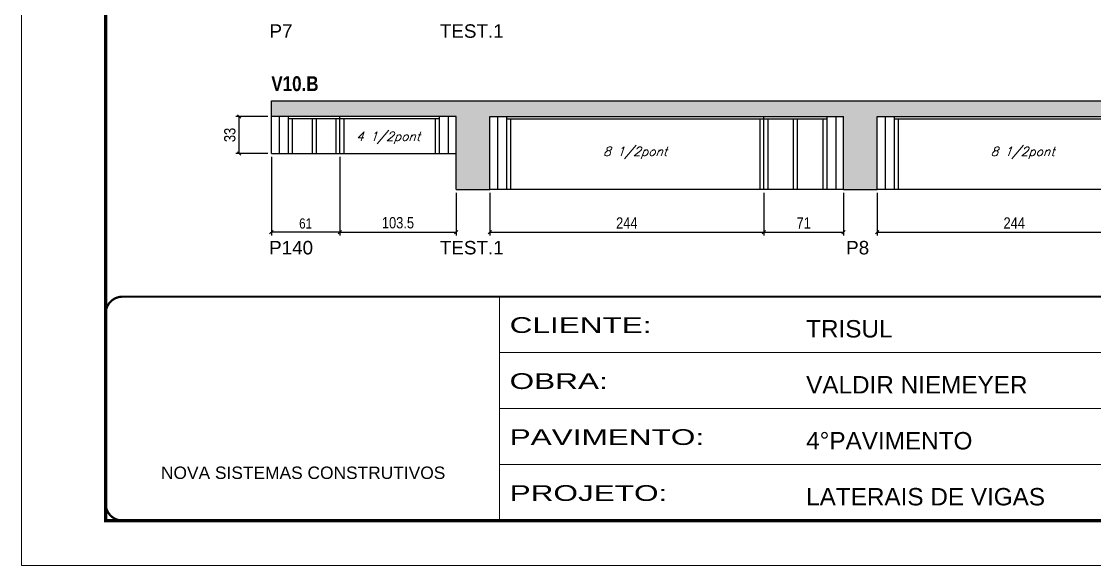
# Model space of a CAD drawing. Extents: x 3330 to 22105, y 1197 to 30204.
# Drawn here: x 3330 to 4285, y 25317 to 25802 of the extents above; entities that cross this region are included whole.
import ezdxf

# ---------------------------------------------------------------- set-up
doc = ezdxf.new("R2010")
doc.units = 0
doc.linetypes.add('CONTINUO', pattern=[0])
doc.linetypes.add('DASHED', pattern=[0.75, 0.5, -0.25])
for name, color, linetype in [('5', 5, 'Continuous'), ('COTA', 241, 'Continuous'), ('NOMENCLATURA', 7, 'Continuous'), ('Painéis', 200, 'Continuous'), ('SARR_2.2x7', 40, 'Continuous'), ('SARR_3.5x7', 81, 'Continuous'), ('texto', 7, 'Continuous')]:
    doc.layers.add(name, color=color, linetype=linetype)
doc.layers.add('Folhas', color=255, linetype='Continuous', lineweight=9)
doc.layers.add('SARRAFO DE PRESSAO', color=251, linetype='DASHED', lineweight=9)
doc.styles.add('ARIAL', font='arial.ttf')
doc.styles.add('COTA TECNICA', font='techl___.ttf', dxfattribs={"height": 10})
doc.styles.add('COTA TECNICA-50', font='techl___.ttf', dxfattribs={"height": 9})
doc.styles.add('Romans', font='romans.shx')
doc.styles.get("Standard").update_dxf_attribs({"font": 'arial.ttf'})
doc.styles.add('TECNICA', font='techb___.ttf', dxfattribs={"height": 10})
doc.styles.add('Tecnologia', font='')
doc.styles.get('Tecnologia').set_extended_font_data('Forgotten Futurist')
doc.dimstyles.new('COTA PAINEL-50', dxfattribs={"dimtxt": 9, "dimasz": 3, "dimexe": 3, "dimexo": 3, "dimgap": 3, "dimtad": 1, "dimdec": 1, "dimzin": 12, "dimdsep": 46, "dimtxsty": 'COTA TECNICA-50', "dimblk1": 'OBLIQUE', "dimblk2": 'OBLIQUE', "dimsah": 1, "dimcen": 0.9, "dimclrd": 4, "dimclre": 4, "dimclrt": 240, "dimadec": 1, "dimazin": 3, "dimtfac": 1, "dimtdec": 1, "dimtmove": 0, "dimatfit": 3, "dimfxl": 1, "dimtolj": 1, "dimtzin": 12, "dimarcsym": 0})
doc.dimstyles.new('PAINEL', dxfattribs={"dimtxt": 10, "dimasz": 3, "dimexe": 3, "dimexo": 3, "dimgap": 3, "dimtad": 1, "dimdec": 1, "dimzin": 12, "dimdsep": 46, "dimtxsty": 'COTA TECNICA', "dimblk1": 'OBLIQUE', "dimblk2": 'OBLIQUE', "dimsah": 1, "dimcen": 0.9, "dimclrd": 4, "dimclre": 4, "dimclrt": 240, "dimadec": 1, "dimazin": 3, "dimtfac": 1, "dimtdec": 1, "dimtmove": 0, "dimatfit": 3, "dimfxl": 1, "dimtolj": 1, "dimtzin": 12, "dimarcsym": 0})

# ---------------------------------------------------------------- blocks, each defined once
blk = doc.blocks.new('9999999999')
at = {"color": 30, "linetype": 'CONTINUO'}
for p, q in [((98564.56, 34230.21), (98564.56, 34429.45)), ((98564.56, 34379.64), (99583.98, 34379.64)), ((98564.56, 34329.83), (99487.98, 34329.83)), ((98564.56, 34280.02), (99487.98, 34280.02))]:
    blk.add_line(p, q, dxfattribs=at)
at = {"color": 30, "linetype": 'CONTINUO', "const_width": 2}
blk.add_lwpolyline([(99583.98, 34230.21), (99583.98, 34414.45, 0.414214), (99568.98, 34429.45), (98228.98, 34429.45, 0.414214), (98213.98, 34414.45), (98213.98, 34245.21, 0.414214), (98228.98, 34230.21), (99583.98, 34230.21)], format="xyb", dxfattribs=at)
at = {"layer": 'Folhas'}
blk.add_lwpolyline([(98138.98, 34190.21), (99623.98, 34190.21), (99623.98, 35240.21), (98138.98, 35240.21)], close=True, dxfattribs=at)
at = {"layer": 'Folhas', "color": 30, "const_width": 3}
blk.add_lwpolyline([(98213.98, 34230.21), (99583.98, 34230.21), (99583.98, 35200.21), (98213.98, 35200.21)], close=True, dxfattribs=at)
at = {"color": 7, "linetype": 'Continuous', "ltscale": 5, "style": 'ARIAL'}
for s, height, p in [('TRISUL', 15.483, (98837.68, 34393.13)), ('VALDIR NIEMEYER', 15.4829, (98837.68, 34343.32)), ('4°PAVIMENTO', 15.4829, (98837.68, 34293.51)), ('NOVA SISTEMAS CONSTRUTIVOS', 11.0592, (98263.19, 34267.21)), ('LATERAIS DE VIGAS', 15.4829, (98837.68, 34243.7))]:
    blk.add_text(s, height=height, dxfattribs=at).set_placement(p)
at = {"layer": 'Folhas', "color": 7, "style": 'Tecnologia', "width": 1.5}
for s, p in [('CLIENTE:', (98573.65, 34397.17)), ('OBRA:', (98573.65, 34347.31)), ('PAVIMENTO:', (98573.65, 34297.5)), ('PROJETO:', (98573.65, 34247.69))]:
    blk.add_text(s, height=14, dxfattribs=at).set_placement(p)
blk = doc.blocks.new('_Oblique')
at = {"color": 0, "linetype": 'ByBlock', "lineweight": -2}
blk.add_line((-0.5, -0.5), (0.5, 0.5), dxfattribs=at)
blk = doc.blocks.new('*D82')
at = {"layer": 'COTA', "color": 4, "linetype": 'ByBlock', "lineweight": -2, "transparency": 16777216}
for p, q in [((3552.23, 25681.04), (3552.23, 25611.13)), ((3613.23, 25681.04), (3613.23, 25611.13)), ((3613.23, 25614.13), (3552.23, 25614.13))]:
    blk.add_line(p, q, dxfattribs=at)
at = {"layer": 'Defpoints', "color": 0, "linetype": 'ByBlock', "transparency": 16777216}
for p in [(3552.23, 25684.04), (3613.23, 25684.04), (3552.23, 25614.13)]:
    blk.add_point(p, dxfattribs=at)
at = {"layer": 'COTA', "color": 4, "linetype": 'ByBlock', "lineweight": -2, "transparency": 16777216, "xscale": 3, "yscale": 3, "zscale": 3, "rotation": 180}
blk.add_blockref('_Oblique', (3552.23, 25614.13), dxfattribs=at)
at = {"layer": 'COTA', "color": 4, "linetype": 'ByBlock', "lineweight": -2, "transparency": 16777216, "xscale": 3, "yscale": 3, "zscale": 3}
blk.add_blockref('_Oblique', (3613.23, 25614.13), dxfattribs=at)
at = {"layer": 'COTA', "color": 240, "linetype": 'ByBlock', "transparency": 16777216, "insert": (3582.73, 25621.73), "char_height": 9, "attachment_point": 5, "style": 'COTA TECNICA-50'}
blk.add_mtext('\\A1;61', dxfattribs=at)
blk = doc.blocks.new('*D83')
at = {"layer": 'COTA', "color": 4, "linetype": 'ByBlock', "lineweight": -2, "transparency": 16777216}
for p, q in [((3549.23, 25717.04), (3520.5, 25717.04)), ((3523.5, 25684.04), (3523.5, 25717.04)), ((3549.23, 25684.04), (3520.5, 25684.04))]:
    blk.add_line(p, q, dxfattribs=at)
at = {"layer": 'Defpoints', "color": 0, "linetype": 'ByBlock', "transparency": 16777216}
for p in [(3523.5, 25717.04), (3552.23, 25717.04), (3552.23, 25684.04)]:
    blk.add_point(p, dxfattribs=at)
at = {"layer": 'COTA', "color": 4, "linetype": 'ByBlock', "lineweight": -2, "transparency": 16777216, "xscale": 3, "yscale": 3, "zscale": 3}
for p, rotation in [((3523.5, 25717.04), 90), ((3523.5, 25684.04), 270)]:
    blk.add_blockref('_Oblique', p, dxfattribs=dict(at, rotation=rotation))
at = {"layer": 'COTA', "color": 240, "linetype": 'ByBlock', "transparency": 16777216, "insert": (3515.28, 25700.54), "char_height": 10, "attachment_point": 5, "rotation": 90, "style": 'COTA TECNICA'}
blk.add_mtext('\\A1;33', dxfattribs=at)
blk = doc.blocks.new('*D84')
at = {"layer": 'COTA', "color": 4, "linetype": 'ByBlock', "lineweight": -2, "transparency": 16777216}
for p, q in [((3613.23, 25681.04), (3613.23, 25611.13)), ((3716.73, 25649.04), (3716.73, 25611.13)), ((3613.23, 25614.13), (3716.73, 25614.13))]:
    blk.add_line(p, q, dxfattribs=at)
at = {"layer": 'Defpoints', "color": 0, "linetype": 'ByBlock', "transparency": 16777216}
for p in [(3613.23, 25684.04), (3716.73, 25652.04), (3716.73, 25614.13)]:
    blk.add_point(p, dxfattribs=at)
at = {"layer": 'COTA', "color": 4, "linetype": 'ByBlock', "lineweight": -2, "transparency": 16777216, "xscale": 3, "yscale": 3, "zscale": 3, "rotation": 180}
blk.add_blockref('_Oblique', (3613.23, 25614.13), dxfattribs=at)
at = {"layer": 'COTA', "color": 4, "linetype": 'ByBlock', "lineweight": -2, "transparency": 16777216, "xscale": 3, "yscale": 3, "zscale": 3}
blk.add_blockref('_Oblique', (3716.73, 25614.13), dxfattribs=at)
at = {"layer": 'COTA', "color": 240, "linetype": 'ByBlock', "transparency": 16777216, "insert": (3664.98, 25622.35), "char_height": 10, "attachment_point": 5, "style": 'COTA TECNICA'}
blk.add_mtext('\\A1;103.5', dxfattribs=at)
blk = doc.blocks.new('*D85')
at = {"layer": 'COTA', "color": 4, "linetype": 'ByBlock', "lineweight": -2, "transparency": 16777216}
for p, q in [((3746.73, 25649.04), (3746.73, 25611.13)), ((3990.73, 25649.04), (3990.73, 25611.13)), ((3746.73, 25614.13), (3990.73, 25614.13))]:
    blk.add_line(p, q, dxfattribs=at)
at = {"layer": 'Defpoints', "color": 0, "linetype": 'ByBlock', "transparency": 16777216}
for p in [(3746.73, 25652.04), (3990.73, 25652.04), (3990.73, 25614.13)]:
    blk.add_point(p, dxfattribs=at)
at = {"layer": 'COTA', "color": 4, "linetype": 'ByBlock', "lineweight": -2, "transparency": 16777216, "xscale": 3, "yscale": 3, "zscale": 3, "rotation": 180}
blk.add_blockref('_Oblique', (3746.73, 25614.13), dxfattribs=at)
at = {"layer": 'COTA', "color": 4, "linetype": 'ByBlock', "lineweight": -2, "transparency": 16777216, "xscale": 3, "yscale": 3, "zscale": 3}
blk.add_blockref('_Oblique', (3990.73, 25614.13), dxfattribs=at)
at = {"layer": 'COTA', "color": 240, "linetype": 'ByBlock', "transparency": 16777216, "insert": (3868.73, 25622.21), "char_height": 10, "attachment_point": 5, "style": 'COTA TECNICA'}
blk.add_mtext('\\A1;244', dxfattribs=at)
blk = doc.blocks.new('*D86')
at = {"layer": 'COTA', "color": 4, "linetype": 'ByBlock', "lineweight": -2, "transparency": 16777216}
for p, q in [((3990.73, 25649.04), (3990.73, 25611.13)), ((4061.73, 25649.04), (4061.73, 25611.13)), ((3990.73, 25614.13), (4061.73, 25614.13))]:
    blk.add_line(p, q, dxfattribs=at)
at = {"layer": 'Defpoints', "color": 0, "linetype": 'ByBlock', "transparency": 16777216}
for p in [(3990.73, 25652.04), (4061.73, 25652.04), (4061.73, 25614.13)]:
    blk.add_point(p, dxfattribs=at)
at = {"layer": 'COTA', "color": 4, "linetype": 'ByBlock', "lineweight": -2, "transparency": 16777216, "xscale": 3, "yscale": 3, "zscale": 3, "rotation": 180}
blk.add_blockref('_Oblique', (3990.73, 25614.13), dxfattribs=at)
at = {"layer": 'COTA', "color": 4, "linetype": 'ByBlock', "lineweight": -2, "transparency": 16777216, "xscale": 3, "yscale": 3, "zscale": 3}
blk.add_blockref('_Oblique', (4061.73, 25614.13), dxfattribs=at)
at = {"layer": 'COTA', "color": 240, "linetype": 'ByBlock', "transparency": 16777216, "insert": (4026.23, 25622.21), "char_height": 10, "attachment_point": 5, "style": 'COTA TECNICA'}
blk.add_mtext('\\A1;71', dxfattribs=at)
blk = doc.blocks.new('*D87')
at = {"layer": 'COTA', "color": 4, "linetype": 'ByBlock', "lineweight": -2, "transparency": 16777216}
for p, q in [((4091.73, 25649.04), (4091.73, 25611.13)), ((4335.73, 25649.04), (4335.73, 25611.13)), ((4091.73, 25614.13), (4335.73, 25614.13))]:
    blk.add_line(p, q, dxfattribs=at)
at = {"layer": 'Defpoints', "color": 0, "linetype": 'ByBlock', "transparency": 16777216}
for p in [(4091.73, 25652.04), (4335.73, 25652.04), (4335.73, 25614.13)]:
    blk.add_point(p, dxfattribs=at)
at = {"layer": 'COTA', "color": 4, "linetype": 'ByBlock', "lineweight": -2, "transparency": 16777216, "xscale": 3, "yscale": 3, "zscale": 3, "rotation": 180}
blk.add_blockref('_Oblique', (4091.73, 25614.13), dxfattribs=at)
at = {"layer": 'COTA', "color": 4, "linetype": 'ByBlock', "lineweight": -2, "transparency": 16777216, "xscale": 3, "yscale": 3, "zscale": 3}
blk.add_blockref('_Oblique', (4335.73, 25614.13), dxfattribs=at)
at = {"layer": 'COTA', "color": 240, "linetype": 'ByBlock', "transparency": 16777216, "insert": (4213.73, 25622.21), "char_height": 10, "attachment_point": 5, "style": 'COTA TECNICA'}
blk.add_mtext('\\A1;244', dxfattribs=at)

msp = doc.modelspace()

# ---------------------------------------------------------------- hatches: boundary and pattern name
at = {"layer": 'COTA', "linetype": 'ByBlock'}
h = msp.add_hatch(dxfattribs=at)
h.set_pattern_fill('AR-CONC', color=256, scale=0.03)
h.set_pattern_definition([(50, (-125691.2733, -5427.082), (5.46554007, -0.47817257), [0.5715, -6.2865]), (355, (-125691.273, -5427.082), (-1.05730264, 5.73170536), [0.4572, -5.02921753]), (100.4514447, (-125690.818, -5427.122), (4.40823741, 5.25353256), [0.48570026, -5.34270734]), (46.1842, (-125691.273, -5425.558), (8.13237123, -1.26126984), [0.85725, -9.42975]), (96.6355576, (-125690.5956, -5425.663), (7.122124, 7.42278374), [0.7285507, -8.01406824]), (351.184151, (-125691.273, -5425.558), (7.122124, 7.42278374), [0.685799, -7.54379196]), (21, (-125690.5113, -5425.939), (4.54843174, -3.06795595), [0.5715, -6.2865]), (326, (-125690.511, -5425.939), (1.85406085, 5.52563898), [0.4572, -5.0292]), (71.451445, (-125690.132, -5426.195), (6.40249258, 2.45768307), [0.48570026, -5.34269813]), (37.5, (-125691.2733, -5427.0821), (0.092658098, 2.536651166), [0, -4.96824, 0, -5.1054, 0, -5.04825]), (7.5, (-125691.2733, -5427.0821), (2.004589875, 3.005417245), [0, -2.91084, 0, -4.85394, 0, -1.92405]), (327.5, (-125692.9725, -5427.0821), (4.067717855, -0.17186232), [0, -1.905, 0, -5.9436, 0, -7.8867]), (317.5, (-125693.7345, -5427.082), (4.44387544, 0.76279473), [0, -2.4765, 0, -3.94716, 0, -5.6007])])
h.paths.add_polyline_path([(4091.73, 25717.04), (4460.73, 25717.04), (4590.23, 25717.04), (4590.23, 25731.04), (3552.23, 25731.04), (3552.23, 25717.04), (3716.73, 25717.04), (3716.73, 25684.04), (3716.73, 25652.04), (3746.73, 25652.04), (3746.73, 25717.04), (4061.73, 25717.04), (4061.73, 25652.04), (4091.73, 25652.04)])

# ---------------------------------------------------------------- linework, layer by layer
for p, q in [((3552.23, 25717.04), (3552.23, 25731.04)), ((3552.23, 25731.04), (4590.23, 25731.04)), ((3716.73, 25652.04), (3716.73, 25684.04)), ((3716.73, 25652.04), (3746.73, 25652.04)), ((4061.73, 25652.04), (4091.73, 25652.04))]:
    msp.add_line(p, q, dxfattribs=at)
at = {"layer": 'Painéis', "linetype": 'Continuous'}
for p, q in [((3716.73, 25717.04), (3552.23, 25717.04)), ((3552.23, 25684.04), (3552.23, 25717.04)), ((3613.23, 25684.04), (3613.23, 25717.04)), ((3716.73, 25684.04), (3716.73, 25717.04)), ((3746.73, 25652.04), (3746.73, 25717.04)), ((3746.73, 25717.04), (4061.73, 25717.04)), ((3990.73, 25652.04), (3990.73, 25717.04)), ((4061.73, 25652.04), (4061.73, 25717.04)), ((4091.73, 25652.04), (4091.73, 25717.04)), ((4091.73, 25717.04), (4460.73, 25717.04)), ((3552.23, 25684.04), (3716.73, 25684.04)), ((4061.73, 25652.04), (3746.73, 25652.04)), ((4460.73, 25652.04), (4091.73, 25652.04))]:
    msp.add_line(p, q, dxfattribs=at)
at = {"layer": 'SARR_2.2x7', "linetype": 'Continuous'}
for p, q in [((3559.23, 25717.04), (3559.23, 25684.04)), ((3613.23, 25714.84), (3567.23, 25714.84)), ((3701.73, 25714.84), (3613.23, 25714.84)), ((3709.73, 25717.04), (3709.73, 25684.04)), ((3753.73, 25717.04), (3753.73, 25652.04)), ((3761.73, 25714.84), (3990.73, 25714.84)), ((3990.73, 25714.84), (4046.73, 25714.84)), ((4054.73, 25717.04), (4054.73, 25652.04)), ((4098.73, 25717.04), (4098.73, 25652.04)), ((4106.73, 25714.84), (4335.73, 25714.84))]:
    msp.add_line(p, q, dxfattribs=at)
at = {"layer": 'SARR_3.5x7'}
for p, q in [((3567.23, 25717.04), (3567.23, 25684.04)), ((3570.73, 25714.84), (3570.73, 25684.04)), ((3588.64, 25714.84), (3588.64, 25684.04)), ((3592.14, 25714.84), (3592.14, 25684.04)), ((3609.73, 25714.84), (3609.73, 25684.04)), ((3616.73, 25714.84), (3616.73, 25684.04)), ((3698.23, 25714.84), (3698.23, 25684.04)), ((3701.73, 25717.04), (3701.73, 25684.04)), ((3761.73, 25717.04), (3761.73, 25652.04)), ((3765.23, 25714.84), (3765.23, 25652.04)), ((3987.23, 25714.84), (3987.23, 25652.04)), ((3994.23, 25714.84), (3994.23, 25652.04)), ((4016.94, 25714.84), (4016.94, 25652.04)), ((4020.44, 25714.84), (4020.44, 25652.04)), ((4043.23, 25714.84), (4043.23, 25652.04)), ((4046.73, 25717.04), (4046.73, 25652.04)), ((4106.73, 25717.04), (4106.73, 25652.04)), ((4110.23, 25714.84), (4110.23, 25652.04))]:
    msp.add_line(p, q, dxfattribs=at)

# ---------------------------------------------------------------- block references
at = {"layer": 'SARRAFO DE PRESSAO', "color": 6, "linetype": 'ByBlock'}
msp.add_blockref('9999999999', (-94809.25, -8872.81), dxfattribs=at)

# ---------------------------------------------------------------- texts
at = {"layer": '5', "linetype": 'Continuous'}
for s, p in [('P7', (3550.56, 25786.98)), ('TEST.1', (3702.27, 25786.98)), ('P140', (3550.22, 25594.24)), ('TEST.1', (3702.27, 25594.24)), ('P8', (4064.04, 25594.24))]:
    msp.add_text(s, height=12, rotation=359.99996, dxfattribs=at).set_placement(p)
at = {"layer": 'NOMENCLATURA', "style": 'TECNICA'}
msp.add_text('V10.B', height=13.2, dxfattribs=at).set_placement((3552.23, 25739.56))
at = {"layer": 'texto', "color": 2, "char_height": 8, "attachment_point": 5, "style": 'Romans'}
for s, insert in [('{\\Q19;\\C256;4 1/2pont}', (3656.24, 25697.94)), ('{\\Q19;\\C256;8 1/2pont}', (3876.23, 25684.54)), ('{\\Q19;\\C256;8 1/2pont}', (4221.23, 25684.54))]:
    msp.add_mtext(s, dxfattribs=dict(at, insert=insert))

# ---------------------------------------------------------------- dimensions: what is measured, and where the dimension line sits
at = {"layer": 'COTA', "linetype": 'ByBlock'}
dim = msp.add_linear_dim(base=(3523.5, 25717.04), p1=(3552.23, 25684.04), p2=(3552.23, 25717.04), angle=90, dimstyle='PAINEL', dxfattribs=at)
dim.commit()
dim.dimension.update_dxf_attribs({"geometry": '*D83', "text_midpoint": (3515.28, 25700.54)})
for base, p1, p2, dimstyle, override, picture, middle in [((3552.23, 25614.13), (3613.23, 25684.04), (3552.23, 25684.04), 'COTA PAINEL-50', {"dimarcsym": 1}, '*D82', (3582.73, 25621.73)), ((4061.73, 25614.13), (3990.73, 25652.04), (4061.73, 25652.04), 'PAINEL', {"dimtmove": 1}, '*D86', (4026.23, 25622.21))]:
    dim = msp.add_linear_dim(base=base, p1=p1, p2=p2, dimstyle=dimstyle, override=override, dxfattribs=at)
    dim.commit()
    dim.dimension.update_dxf_attribs({"geometry": picture, "text_midpoint": middle})
for base, p1, p2, picture, middle in [((3716.73, 25614.13), (3613.23, 25684.04), (3716.73, 25652.04), '*D84', (3664.98, 25622.35)), ((3990.73, 25614.13), (3746.73, 25652.04), (3990.73, 25652.04), '*D85', (3868.73, 25622.21)), ((4335.73, 25614.13), (4091.73, 25652.04), (4335.73, 25652.04), '*D87', (4213.73, 25622.21))]:
    dim = msp.add_linear_dim(base=base, p1=p1, p2=p2, dimstyle='PAINEL', dxfattribs=at)
    dim.commit()
    dim.dimension.update_dxf_attribs({"geometry": picture, "text_midpoint": middle})

doc.saveas('drawing.dxf')
